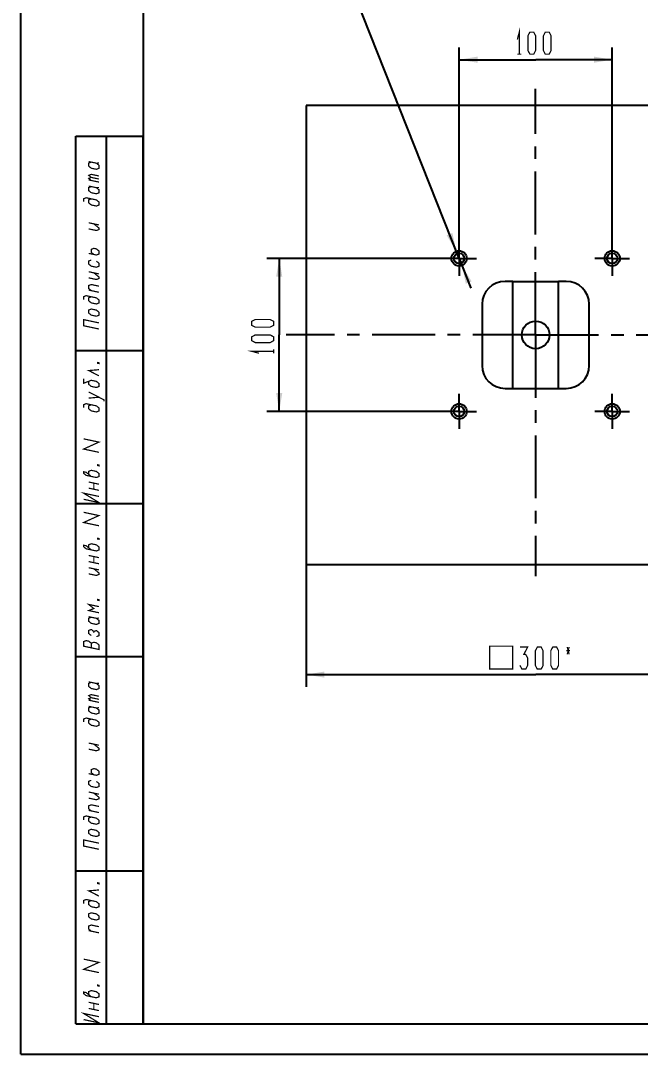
# Model space of a CAD drawing. Header units: millimetres. Extents: x 0 to 297, y 0 to 420.
# Drawn here: x 0 to 101.2, y 0 to 168.9 of the extents above; entities that cross this region are included whole.
import ezdxf

# ---------------------------------------------------------------- set-up
doc = ezdxf.new("R2010")
doc.units = ezdxf.units.MM
doc.header["$LTSCALE"] = 27.377778
doc.linetypes.add('CENTER', pattern=[0.6, 0.375, -0.075, 0.075, -0.075])
doc.layers.get('0').update_dxf_attribs({"linetype": 'CONTINUOUS'})
for name, color, linetype in [('ALL_AXIS', 7, 'CONTINUOUS'), ('ALL_DIMENSIONS', 7, 'CONTINUOUS'), ('ALL_ROUND', 7, 'CONTINUOUS')]:
    doc.layers.add(name, color=color, linetype=linetype)
doc.styles.get("Standard").update_dxf_attribs({"font": 'txt', "width": 0.7})
doc.dimstyles.new('DIMSTYLE_3', dxfattribs={"dimtxt": 3.6, "dimasz": 3, "dimexe": 0.18, "dimexo": 0.0625, "dimgap": 0.09, "dimtad": 1, "dimdec": 4, "dimlfac": 4, "dimdsep": 46, "dimtxsty": 'STANDARD', "dimblk": '_FILLED', "dimblk1": '_FILLED', "dimblk2": '_FILLED', "dimcen": 0.09, "dimadec": 0, "dimazin": 0, "dimtp": 0.5, "dimtm": 0.5, "dimtfac": 1, "dimtdec": 4, "dimtofl": 0, "dimtmove": 0, "dimatfit": 3, "dimldrblk": '_FILLED', "dimfxl": 1, "dimtolj": 1, "dimarcsym": 0})
doc.dimstyles.new('DIMSTYLE_4', dxfattribs={"dimtxt": 3.6, "dimasz": 3, "dimexe": 0.18, "dimexo": 0.0625, "dimgap": 0.09, "dimtad": 1, "dimtih": 1, "dimtoh": 1, "dimdec": 5, "dimlfac": 4, "dimdsep": 46, "dimtxsty": 'STANDARD', "dimblk": '_FILLED', "dimblk1": '_FILLED', "dimblk2": '_FILLED', "dimcen": 0.09, "dimadec": 0, "dimazin": 0, "dimtp": 0.2, "dimtm": 0.2, "dimtfac": 1, "dimtdec": 5, "dimtofl": 0, "dimtmove": 0, "dimatfit": 3, "dimldrblk": '_FILLED', "dimfxl": 1, "dimtolj": 1, "dimarcsym": 0})
doc.dimstyles.new('DIMSTYLE_5', dxfattribs={"dimtxt": 3.6, "dimasz": 3, "dimexe": 0.18, "dimexo": 0.0625, "dimgap": 0.09, "dimtad": 1, "dimdec": 5, "dimlfac": 4, "dimdsep": 46, "dimtxsty": 'STANDARD', "dimblk": '_FILLED', "dimblk1": '_FILLED', "dimblk2": '_FILLED', "dimcen": 0.09, "dimadec": 0, "dimazin": 0, "dimtp": 0.3, "dimtm": 0.3, "dimtfac": 1, "dimtdec": 5, "dimtofl": 0, "dimtmove": 0, "dimatfit": 3, "dimldrblk": '_FILLED', "dimfxl": 1, "dimtolj": 1, "dimarcsym": 0})

# ---------------------------------------------------------------- blocks, each defined once
blk = doc.blocks.new('_FILLED')
at = {"color": 0, "linetype": 'BYBLOCK'}
blk.add_solid([(0, 0), (-1, 0.167), (-1, -0.167)], dxfattribs=at)
blk = doc.blocks.new('*D3')
at = {"layer": 'ALL_DIMENSIONS', "color": 2, "linetype": 'CONTINUOUS'}
for p, q in [((46.6, 80.04), (46.6, 60.04)), ((121.6, 80.04), (121.6, 60.04)), ((46.6, 62.04), (84.1, 62.04)), ((121.6, 62.04), (84.1, 62.04))]:
    blk.add_line(p, q, dxfattribs=at)
at = {"layer": 'ALL_DIMENSIONS', "color": 2, "linetype": 'CONTINUOUS', "xscale": 3, "yscale": 3, "zscale": 3, "rotation": 180}
blk.add_blockref('_FILLED', (46.6, 62.04), dxfattribs=at)
at = {"layer": 'ALL_DIMENSIONS', "color": 2, "linetype": 'CONTINUOUS', "xscale": 3, "yscale": 3, "zscale": 3}
blk.add_blockref('_FILLED', (121.6, 62.04), dxfattribs=at)
blk = doc.blocks.new('*D6')
at = {"layer": 'ALL_DIMENSIONS', "color": 2, "linetype": 'CONTINUOUS'}
for p, q in [((71.6, 130.04), (52.92, 177.17)), ((52.92, 177.17), (112.01, 177.17)), ((112.01, 177.17), (65.57, 177.17)), ((71.14, 131.2), (71.6, 130.04)), ((72.06, 128.87), (71.6, 130.04)), ((71.6, 130.04), (73.53, 125.16))]:
    blk.add_line(p, q, dxfattribs=at)
at = {"layer": 'ALL_DIMENSIONS', "color": 2, "linetype": 'CONTINUOUS', "xscale": 3, "yscale": 3, "zscale": 3}
for p, rotation in [((71.14, 131.2), 291.6197713689), ((72.06, 128.87), 111.6197713689)]:
    blk.add_blockref('_FILLED', p, dxfattribs=dict(at, rotation=rotation))
blk = doc.blocks.new('*D7')
at = {"layer": 'ALL_DIMENSIONS', "color": 2, "linetype": 'CONTINUOUS'}
for p, q in [((71.6, 130.04), (40.22, 130.04)), ((42.22, 130.04), (42.22, 117.54)), ((42.22, 105.04), (42.22, 117.54)), ((71.6, 105.04), (40.22, 105.04))]:
    blk.add_line(p, q, dxfattribs=at)
at = {"layer": 'ALL_DIMENSIONS', "color": 2, "linetype": 'CONTINUOUS', "xscale": 3, "yscale": 3, "zscale": 3}
for p, rotation in [((42.22, 130.04), 90), ((42.22, 105.04), 270)]:
    blk.add_blockref('_FILLED', p, dxfattribs=dict(at, rotation=rotation))
blk = doc.blocks.new('*D8')
at = {"layer": 'ALL_DIMENSIONS', "color": 2, "linetype": 'CONTINUOUS'}
for p, q in [((71.6, 132.7), (71.6, 164.5)), ((96.6, 132.7), (96.6, 164.5)), ((71.6, 162.5), (84.1, 162.5)), ((96.6, 162.5), (84.1, 162.5))]:
    blk.add_line(p, q, dxfattribs=at)
at = {"layer": 'ALL_DIMENSIONS', "color": 2, "linetype": 'CONTINUOUS', "xscale": 3, "yscale": 3, "zscale": 3, "rotation": 180}
blk.add_blockref('_FILLED', (71.6, 162.5), dxfattribs=at)
at = {"layer": 'ALL_DIMENSIONS', "color": 2, "linetype": 'CONTINUOUS', "xscale": 3, "yscale": 3, "zscale": 3}
blk.add_blockref('_FILLED', (96.6, 162.5), dxfattribs=at)

msp = doc.modelspace()

# ---------------------------------------------------------------- linework, layer by layer
at = {"color": 7, "linetype": 'CONTINUOUS'}
for p, q in [((0, 0), (0, 420)), ((20, 415), (20, 5)), ((46.5967492, 155.0363752), (46.5967492, 80.0363752)), ((121.5967492, 155.0363752), (46.5967492, 155.0363752)), ((9, 5), (9, 150)), ((9, 150), (20, 150)), ((14, 5), (14, 150)), ((20, 5), (20, 150)), ((80.3467492, 108.7863752), (80.3467492, 126.2863752)), ((80.3467492, 126.2863752), (87.8467492, 126.2863752)), ((87.8467492, 108.7863752), (87.8467492, 126.2863752)), ((9, 115), (20, 115)), ((80.3467492, 108.7863752), (87.8467492, 108.7863752)), ((9, 90), (20, 90)), ((46.5967492, 80.0363752), (121.5967492, 80.0363752)), ((9, 65), (20, 65)), ((9, 30), (20, 30)), ((9, 5), (20, 5)), ((20, 5), (292, 5)), ((0, 0), (297, 0))]:
    msp.add_line(p, q, dxfattribs=at)
at = {"color": 2, "linetype": 'CONTINUOUS', "const_width": 0.2}
for points in [[(11.1112598, 145.8542665), (12.3612565, 145.5885612), (12.7779221, 145.6250043)], [(11.5279253, 145.7657031), (11.1112598, 145.6042535), (11.1112598, 145.1042578), (11.5279253, 144.7656966), (12.3612565, 144.5885699), (12.7779221, 144.7500043), (12.7779221, 145.25), (12.3612565, 145.5885612)], [(11.5279253, 143.2656944), (11.1112598, 143.6042556), (11.5279253, 143.7656901), (12.7779221, 143.5)], [(11.5279253, 142.7656988), (11.1112598, 143.10426), (11.5279253, 143.2656944), (12.7779221, 143.0000043)], [(12.7779221, 142.4999935), (11.1112598, 142.8542622)], [(11.1112598, 141.8542556), (12.3612565, 141.5885655), (12.7779221, 141.6249935)], [(11.5279253, 141.7656923), (11.1112598, 141.6042578), (11.1112598, 141.1042622), (11.5279253, 140.765701), (12.3612565, 140.588559), (12.7779221, 140.7499935), (12.7779221, 141.2500043), (12.3612565, 141.5885655)], [(11.5279253, 139.7656944), (11.1112598, 139.60426), (11.1112598, 139.1042643), (11.5279253, 138.7657031), (12.3612565, 138.5885612), (12.7779221, 138.7499957), (12.7779221, 139.2500065), (12.3612565, 139.5885677), (10.6945942, 139.9428212), (10.2779286, 139.7813867), (10.2779286, 139.2813911)], [(11.1112598, 135.8542622), (12.7779221, 135.4999935)], [(11.1112598, 134.8542556), (12.3612565, 134.5885655), (12.7779221, 134.75), (12.7779221, 134.9999978), (11.9445909, 135.6771354)], [(11.1112598, 130.85426), (12.3612565, 130.5885699), (12.7779221, 130.7500043), (12.7779221, 131.25), (12.3612565, 131.5885612), (11.9445909, 131.6771246), (11.5279253, 131.5156901), (11.5279253, 131.0156944), (11.9445909, 130.6771332)], [(11.5279253, 129.7656901), (11.1112598, 129.6042556), (11.1112598, 129.10426), (11.5279253, 128.7656988), (12.3612565, 128.588572), (12.7779221, 128.7500065), (12.7779221, 129.2500022), (12.3612565, 129.5885634)], [(11.1112598, 127.8542556), (12.7779221, 127.5000022)], [(11.1112598, 126.8542643), (12.3612565, 126.5885666), (12.7779221, 126.7500011), (12.7779221, 126.9999989), (11.9445909, 127.6771289)], [(11.5279253, 124.7656955), (11.1112598, 125.1042643), (11.1112598, 125.60426), (11.5279253, 125.7656944), (12.7779221, 125.4999967)], [(11.5279253, 123.7656966), (11.1112598, 123.6042622), (11.1112598, 123.1042589), (11.5279253, 122.7656977), (12.3612565, 122.5885634), (12.7779221, 122.7499978), (12.7779221, 123.2500011), (12.3612565, 123.5885623), (10.6945942, 123.9428234), (10.2779286, 123.7813889), (10.2779286, 123.2813932)], [(12.7779221, 124.4999978), (11.1112598, 124.8542589)], [(12.3612565, 120.5885655), (12.7779221, 120.75), (12.7779221, 121.2500033), (12.3612565, 121.5885645), (11.5279253, 121.7656988), (11.1112598, 121.6042643), (11.1112598, 121.1042611), (11.5279253, 120.7656923), (12.3612565, 120.5885655)], [(12.7779221, 118.4999967), (10.2779286, 119.0313921), (10.2779286, 120.0313911), (12.7779221, 119.5000033)], [(12.7779221, 112.9791645), (12.7779221, 112.8541656), (12.5695931, 112.8984473), (12.5695931, 113.0234462), (12.7779221, 112.9791645)], [(12.7779221, 110.8541678), (11.1112598, 111.7084245), (12.7779221, 111.8541667)], [(11.1112598, 109.9584245), (11.1112598, 109.4584288), (11.5279253, 109.11986), (12.3612565, 108.9427333), (12.7779221, 109.1041678), (12.7779221, 109.6041634), (12.3612565, 109.9427322), (11.5279253, 110.1198589), (10.2779286, 109.6355556), (10.2779286, 110.3855566)], [(13.6112609, 106.6770378), (13.6112609, 106.9270356), (11.1112598, 108.2084245)], [(11.5279253, 106.1198633), (11.1112598, 105.9584288), (11.1112598, 105.4584256), (11.5279253, 105.1198644), (12.3612565, 104.94273), (12.7779221, 105.1041645), (12.7779221, 105.6041678), (12.3612565, 105.9427289), (10.6945942, 106.29699), (10.2779286, 106.1355556), (10.2779286, 105.6355599)], [(11.1112598, 107.2084256), (12.7779221, 107.3541678)], [(12.7779221, 98.3541699), (10.2779286, 98.8855577), (12.7779221, 100.0208322), (10.2779286, 100.5522276)], [(12.7779221, 96.2708344), (12.7779221, 96.1458355), (12.5695931, 96.1901172), (12.5695931, 96.3151161), (12.7779221, 96.2708344)], [(11.5279253, 94.4115278), (10.6945942, 95.0886578), (10.2779286, 95.1772211), (10.2779286, 94.9272233), (10.6945942, 94.5886621), (12.3612565, 94.234401), (12.7779221, 94.3958355), (12.7779221, 94.8958312), (12.3612565, 95.2344), (11.5279253, 95.4115267), (11.1112598, 95.2500922), (11.1112598, 94.7500966)], [(11.1112598, 93.5000922), (12.7779221, 93.1458312)], [(11.9445909, 92.3229666), (11.9445909, 93.3229655)], [(10.2779286, 90.6772222), (12.7779221, 90.1458344), (10.2779286, 91.6772211), (12.7779221, 91.1458333)], [(12.7779221, 92.1458322), (11.1112598, 92.5000933)], [(12.7779221, 86.3541678), (10.2779286, 86.8855556), (12.7779221, 88.0208301), (10.2779286, 88.5522255)], [(12.7779221, 84.2708322), (12.7779221, 84.1458333), (12.5695931, 84.190115), (12.5695931, 84.3151139), (12.7779221, 84.2708322)], [(11.5279253, 82.4115256), (10.6945942, 83.0886632), (10.2779286, 83.1772266), (10.2779286, 82.9272211), (10.6945942, 82.5886599), (12.3612565, 82.2343989), (12.7779221, 82.3958333), (12.7779221, 82.8958366), (12.3612565, 83.2343978), (11.5279253, 83.4115321), (11.1112598, 83.2500977), (11.1112598, 82.7500944)], [(11.1112598, 81.5000977), (12.7779221, 81.1458366)], [(11.9445909, 80.3229644), (11.9445909, 81.3229633)], [(12.7779221, 80.1458301), (11.1112598, 80.5000911)], [(11.1112598, 79.5000922), (12.7779221, 79.1458312)], [(11.1112598, 78.5000933), (12.3612565, 78.2343956), (12.7779221, 78.3958301), (12.7779221, 78.6458355), (11.9445909, 79.3229655)], [(12.7779221, 74.2708355), (12.7779221, 74.1458366), (12.5695931, 74.1901183), (12.5695931, 74.3151172), (12.7779221, 74.2708355)], [(12.7779221, 72.1458312), (11.1112598, 72.5000922), (11.9445909, 72.8229612), (11.1112598, 73.5000911), (12.7779221, 73.1458301)], [(11.1112598, 71.5000933), (12.3612565, 71.2343956), (12.7779221, 71.2708312)], [(11.5279253, 71.4115299), (11.1112598, 71.2500955), (11.1112598, 70.7500922), (11.5279253, 70.411531), (12.3612565, 70.2343967), (12.7779221, 70.3958312), (12.7779221, 70.8958344), (12.3612565, 71.2343956)], [(12.3612565, 68.2343989), (12.7779221, 68.3958333), (12.7779221, 68.8958366), (12.3612565, 69.2343978), (11.9445909, 69.0729633), (11.5279253, 69.4115321), (11.1112598, 69.2500977), (11.1112598, 68.7500944), (11.5279253, 68.4115256)], [(12.7779221, 66.1458301), (12.7779221, 66.8958312), (12.3612565, 67.2344), (11.9445909, 67.3229633), (11.5279253, 67.1615289), (11.1112598, 67.5000977), (10.6945942, 67.588661), (10.2779286, 67.4272266), (10.2779286, 66.6772255), (12.7779221, 66.1458301)], [(11.9445909, 68.8229655), (11.9445909, 69.0729633)], [(11.5279253, 66.4115278), (11.5279253, 67.1615289)], [(11.1112598, 60.85426), (12.3612565, 60.5885661), (12.7779221, 60.6250016)], [(11.5279253, 60.7656966), (11.1112598, 60.6042622), (11.1112598, 60.1042627), (11.5279253, 59.7656939), (12.3612565, 59.5885634), (12.7779221, 59.7500016), (12.7779221, 60.2500011), (12.3612565, 60.5885661)], [(11.5279253, 58.2656955), (11.1112598, 58.6042605), (11.5279253, 58.765695), (12.7779221, 58.5000011)], [(11.5279253, 57.7656961), (11.1112598, 58.1042611), (11.5279253, 58.2656955), (12.7779221, 58.0000016)], [(12.7779221, 57.4999984), (11.1112598, 57.8542594)], [(11.1112598, 56.8542605), (12.3612565, 56.5885666), (12.7779221, 56.6249984)], [(11.5279253, 56.7656972), (11.1112598, 56.6042627), (11.1112598, 56.1042594), (11.5279253, 55.7656944), (12.3612565, 55.5885639), (12.7779221, 55.7499984), (12.7779221, 56.2500016), (12.3612565, 56.5885666)], [(11.5279253, 54.7656955), (11.1112598, 54.6042611), (11.1112598, 54.1042616), (11.5279253, 53.7656966), (12.3612565, 53.5885661), (12.7779221, 53.7500005), (12.7779221, 54.25), (12.3612565, 54.588565), (10.6945942, 54.9428261), (10.2779286, 54.7813916), (10.2779286, 54.2813921)], [(11.1112598, 50.8542594), (12.7779221, 50.4999984)], [(11.1112598, 49.8542605), (12.3612565, 49.5885666), (12.7779221, 49.7500011), (12.7779221, 49.9999989), (11.9445909, 50.6771289)], [(11.1112598, 45.8542611), (12.3612565, 45.5885634), (12.7779221, 45.7500016), (12.7779221, 46.2500011), (12.3612565, 46.5885661), (11.9445909, 46.6771294), (11.5279253, 46.515695), (11.5279253, 46.0156955), (11.9445909, 45.6771305)], [(11.5279253, 44.765695), (11.1112598, 44.6042605), (11.1112598, 44.1042611), (11.5279253, 43.7656961), (12.3612565, 43.5885655), (12.7779221, 43.75), (12.7779221, 44.2499995), (12.3612565, 44.5885645)], [(11.1112598, 42.8542605), (12.7779221, 42.4999995)], [(11.1112598, 41.8542616), (12.3612565, 41.5885639), (12.7779221, 41.7499984), (12.7779221, 42), (11.9445909, 42.67713)], [(11.5279253, 39.7656966), (11.1112598, 40.1042616), (11.1112598, 40.6042611), (11.5279253, 40.7656955), (12.7779221, 40.5000016)], [(11.5279253, 38.7656939), (11.1112598, 38.6042594), (11.1112598, 38.10426), (11.5279253, 37.765695), (12.3612565, 37.5885645), (12.7779221, 37.7499989), (12.7779221, 38.2499984), (12.3612565, 38.5885634), (10.6945942, 38.9428244), (10.2779286, 38.78139), (10.2779286, 38.2813905)], [(12.7779221, 39.4999989), (11.1112598, 39.85426)], [(12.3612565, 35.5885666), (12.7779221, 35.7500011), (12.7779221, 36.2500005), (12.3612565, 36.5885655), (11.5279253, 36.7656961), (11.1112598, 36.6042616), (11.1112598, 36.1042622), (11.5279253, 35.7656972), (12.3612565, 35.5885666)], [(12.7779221, 33.5000016), (10.2779286, 34.0313932), (10.2779286, 35.0313921), (12.7779221, 34.5000005)], [(12.7779221, 27.9791675), (12.7779221, 27.8541667), (12.5695931, 27.8984484), (12.5695931, 28.0234492), (12.7779221, 27.9791675)], [(11.5279253, 25.1198619), (11.1112598, 24.9584275), (11.1112598, 24.458428), (11.5279253, 24.119863), (12.3612565, 23.9427325), (12.7779221, 24.1041669), (12.7779221, 24.6041664), (12.3612565, 24.9427314), (10.6945942, 25.2969925), (10.2779286, 25.135558), (10.2779286, 24.6355585)], [(12.7779221, 25.8541669), (11.1112598, 26.7084275), (12.7779221, 26.8541659)], [(12.3612565, 21.9427327), (12.7779221, 22.1041672), (12.7779221, 22.6041667), (12.3612565, 22.9427317), (11.5279253, 23.1198622), (11.1112598, 22.9584277), (11.1112598, 22.4584283), (11.5279253, 22.1198633), (12.3612565, 21.9427327)], [(11.5279253, 20.1198617), (11.1112598, 20.4584285), (11.1112598, 20.958428), (11.5279253, 21.1198625), (12.7779221, 20.8541667)], [(12.7779221, 19.8541659), (11.1112598, 20.2084269)], [(12.7779221, 13.3541663), (10.2779286, 13.8855579), (12.7779221, 15.0208333), (10.2779286, 15.5522249)], [(11.5279253, 9.4115289), (10.6945942, 10.0886598), (10.2779286, 10.1772251), (10.2779286, 9.9272244), (10.6945942, 9.5886594), (12.3612565, 9.2343983), (12.7779221, 9.3958337), (12.7779221, 9.8958332), (12.3612565, 10.2343982), (11.5279253, 10.4115287), (11.1112598, 10.2500943), (11.1112598, 9.7500939)], [(12.7779221, 11.2708336), (12.7779221, 11.1458337), (12.5695931, 11.1901164), (12.5695931, 11.3151162), (12.7779221, 11.2708336)], [(11.1112598, 8.5000943), (12.7779221, 8.1458332)], [(10.2779286, 5.6772247), (12.7779221, 5.1458331), (10.2779286, 6.6772246), (12.7779221, 6.1458335)], [(12.7779221, 7.1458333), (11.1112598, 7.5000944)], [(11.9445909, 7.3229639), (11.9445909, 8.3229637)]]:
    msp.add_lwpolyline(points, dxfattribs=at)
at = {"color": 7, "linetype": 'CONTINUOUS'}
for centre, radius in [((71.5967492, 130.0363752), 1.25), ((71.5967492, 130.0363752), 0.85), ((96.5967492, 130.0363752), 1.25), ((96.5967492, 130.0363752), 0.85), ((84.0967492, 117.5363752), 2.25), ((71.5967492, 105.0363752), 1.25), ((71.5967492, 105.0363752), 0.85), ((96.5967492, 105.0363752), 1.25), ((96.5967492, 105.0363752), 0.85)]:
    msp.add_circle(centre, radius, dxfattribs=at)
at = {"layer": 'ALL_AXIS', "color": 2, "linetype": 'CENTER'}
for q in [(84.0967492, 157.736031), (43.3376736, 117.5363752), (84.0967492, 78.1232394), (123.4215468, 117.5363752)]:
    msp.add_line((84.0967492, 117.5363752), q, dxfattribs=at)
at = {"layer": 'ALL_AXIS', "color": 7, "linetype": 'CENTER'}
for p, q in [((71.5967492, 130.0363752), (71.5967492, 132.8863752)), ((96.5967492, 130.0363752), (96.5967492, 132.8863752)), ((71.5967492, 130.0363752), (68.7467492, 130.0363752)), ((71.5967492, 130.0363752), (71.5967492, 127.1863752)), ((71.5967492, 130.0363752), (74.4467492, 130.0363752)), ((96.5967492, 130.0363752), (93.7467492, 130.0363752)), ((96.5967492, 130.0363752), (96.5967492, 127.1863752)), ((96.5967492, 130.0363752), (99.4467492, 130.0363752)), ((71.5967492, 105.0363752), (71.5967492, 107.8863752)), ((96.5967492, 105.0363752), (96.5967492, 107.8863752)), ((71.5967492, 105.0363752), (68.7467492, 105.0363752)), ((71.5967492, 105.0363752), (71.5967492, 102.1863752)), ((71.5967492, 105.0363752), (74.4467492, 105.0363752)), ((96.5967492, 105.0363752), (93.7467492, 105.0363752)), ((96.5967492, 105.0363752), (99.4467492, 105.0363752)), ((96.5967492, 105.0363752), (96.5967492, 102.1863752))]:
    msp.add_line(p, q, dxfattribs=at)
at = {"layer": 'ALL_DIMENSIONS', "color": 2, "linetype": 'CONTINUOUS', "const_width": 0.2}
for points in [[(81.1042491, 165.803036), (81.4192491, 167.0030469), (81.4192491, 163.4030447)], [(83.1517491, 163.4030447), (82.8367491, 164.0030425), (82.8367491, 166.403049), (83.1517491, 167.0030469), (83.7817491, 167.0030469), (84.0967491, 166.403049), (84.0967491, 164.0030425), (83.7817491, 163.4030447), (83.1517491, 163.4030447)], [(85.6717491, 163.4030447), (85.3567491, 164.0030425), (85.3567491, 166.403049), (85.6717491, 167.0030469), (86.3017491, 167.0030469), (86.6167491, 166.403049), (86.6167491, 164.0030425), (86.3017491, 163.4030447), (85.6717491, 163.4030447)], [(81.1042491, 163.4030447), (81.7342491, 163.4030447)], [(41.3203385, 119.1113726), (40.7203407, 118.7963726), (38.3203342, 118.7963726), (37.7203364, 119.1113726), (37.7203364, 119.7413726), (38.3203342, 120.0563726), (40.7203407, 120.0563726), (41.3203385, 119.7413726), (41.3203385, 119.1113726)], [(41.3203385, 116.5913726), (40.7203407, 116.2763726), (38.3203342, 116.2763726), (37.7203364, 116.5913726), (37.7203364, 117.2213726), (38.3203342, 117.5363726), (40.7203407, 117.5363726), (41.3203385, 117.2213726), (41.3203385, 116.5913726)], [(38.920332, 114.5438726), (37.7203364, 114.8588726), (41.3203385, 114.8588726)], [(41.3203385, 114.5438726), (41.3203385, 115.1738726)], [(76.5817448, 62.9363764), (80.3317426, 62.9363764), (80.3317426, 66.686378), (76.5817448, 66.686378), (76.5817448, 62.9363764)], [(81.5317535, 66.5363748), (82.7917535, 66.5363748), (82.1617535, 65.3363715), (82.4767535, 65.3363715), (82.7917535, 64.7363737), (82.7917535, 63.5363742), (82.4767535, 62.9363764), (81.8467535, 62.9363764), (81.5317535, 63.5363742)], [(84.3667535, 62.9363764), (84.0517535, 63.5363742), (84.0517535, 65.936377), (84.3667535, 66.5363748), (84.9967535, 66.5363748), (85.3117535, 65.936377), (85.3117535, 63.5363742), (84.9967535, 62.9363764), (84.3667535, 62.9363764)], [(86.8867535, 62.9363764), (86.5717535, 63.5363742), (86.5717535, 65.936377), (86.8867535, 66.5363748), (87.5167535, 66.5363748), (87.8317535, 65.936377), (87.8317535, 63.5363742), (87.5167535, 62.9363764), (86.8867535, 62.9363764)], [(89.0917535, 65.936377), (89.7217535, 65.936377)], [(89.2492535, 66.5363748), (89.5642535, 65.3363715)], [(89.5642535, 66.5363748), (89.2492535, 65.3363715)]]:
    msp.add_lwpolyline(points, dxfattribs=at)
at = {"layer": 'ALL_ROUND', "color": 7, "linetype": 'CONTINUOUS'}
for p, q in [((80.3467492, 126.2863752), (79.0967492, 126.2863752)), ((89.0967492, 126.2863752), (87.8467492, 126.2863752)), ((75.3467492, 122.5363752), (75.3467492, 112.5363752)), ((92.8467492, 112.5363752), (92.8467492, 122.5363752)), ((79.0967492, 108.7863752), (80.3467492, 108.7863752)), ((87.8467492, 108.7863752), (89.0967492, 108.7863752))]:
    msp.add_line(p, q, dxfattribs=at)
for centre, start, end in [((79.0967492, 122.5363752), 90, 180), ((89.0967492, 122.5363752), 0, 90), ((79.0967492, 112.5363752), 180, 270), ((89.0967492, 112.5363752), 270, 360)]:
    msp.add_arc(centre, 3.75, start, end, dxfattribs=at)

# ---------------------------------------------------------------- dimensions: what is measured, and where the dimension line sits
at = {"layer": 'ALL_DIMENSIONS', "color": 2, "linetype": 'CONTINUOUS'}
dim = msp.add_diameter_dim_2p(p1=(71.1361785, 131.1984315), p2=(72.0573198, 128.874319), text='4отв. М<>х1.25-6Н', dimstyle='DIMSTYLE_4', dxfattribs=at)
dim.commit()
dim.dimension.update_dxf_attribs({"geometry": '*D6', "text_midpoint": (67.3713429, 178.0667358), "dimtype": 163})
dim = msp.add_linear_dim(base=(96.5967492, 162.5030419), p1=(71.5967492, 132.7029028), p2=(96.5967492, 132.7029028), dimstyle='DIMSTYLE_5', dxfattribs=at)
dim.commit()
dim.dimension.update_dxf_attribs({"geometry": '*D8', "text_midpoint": (80.3167492, 163.4030419), "dimtype": 160})
dim = msp.add_linear_dim(base=(42.2203389, 105.0363752), p1=(71.5967492, 130.0363752), p2=(71.5967492, 105.0363752), angle=270, dimstyle='DIMSTYLE_5', dxfattribs=at)
dim.commit()
dim.dimension.update_dxf_attribs({"geometry": '*D7', "text_midpoint": (41.3203389, 113.7563752), "dimtype": 160})
dim = msp.add_linear_dim(base=(46.5967492, 62.0363752), p1=(121.5967492, 80.0363752), p2=(46.5967492, 80.0363752), angle=180, text='{\\Fgdt;o}<>*', dimstyle='DIMSTYLE_3', dxfattribs=at)
dim.commit()
dim.dimension.update_dxf_attribs({"geometry": '*D3', "text_midpoint": (76.5817492, 62.9363752), "dimtype": 160})

doc.saveas('drawing.dxf')
